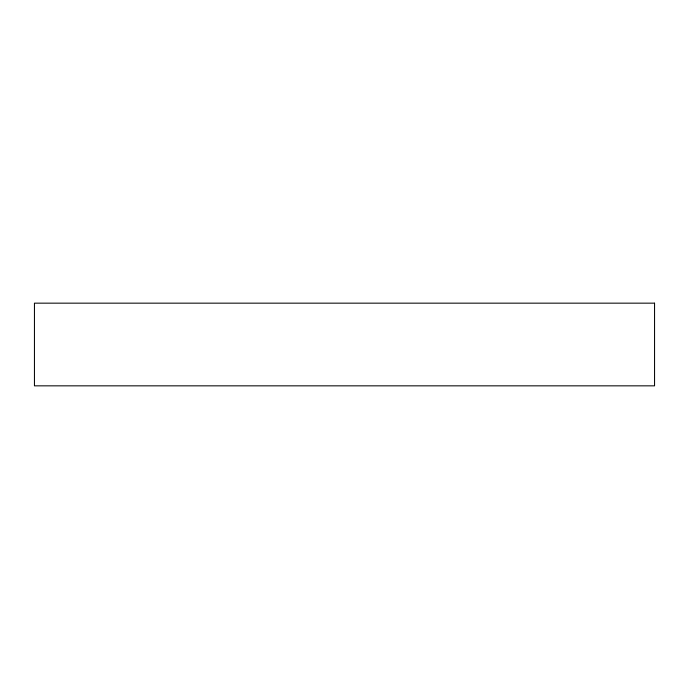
<?xml version="1.0" encoding="UTF-8"?>
<svg xmlns="http://www.w3.org/2000/svg" width="689" height="689" viewBox="0 0 689 689"><rect width="100%" height="100%" fill="white"/><g stroke="black" fill="none" stroke-linecap="round" stroke-linejoin="round"><path stroke-width="1.03" d="M654.55 303.16L34.45 303.16L34.45 385.84L654.55 385.84L654.55 303.16"/></g></svg>
